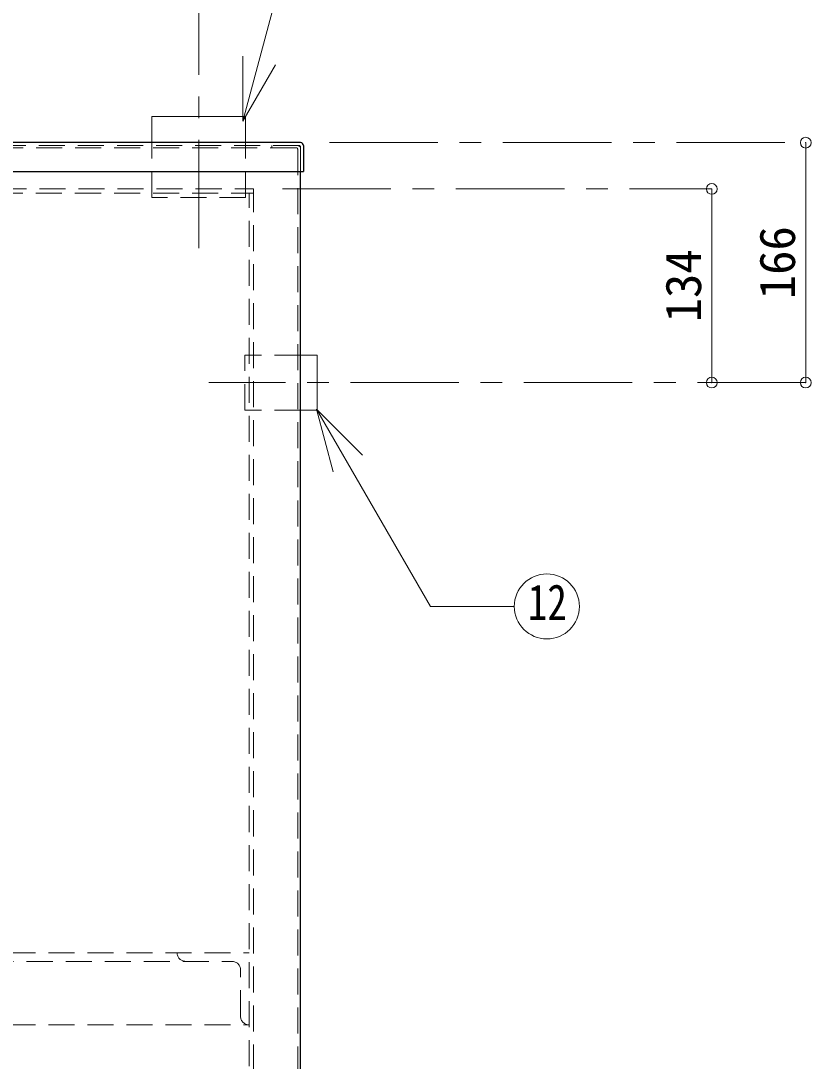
# Model space of a CAD drawing. Units: millimetres at full size, sheet at 1:15. Extents: x -3184 to 2891, y -2037 to 2178.
# Drawn here: x -1925 to -1378, y -788 to -68 of the extents above; entities that cross this region are included whole.
import ezdxf
from ezdxf.enums import TextEntityAlignment as Align

# ---------------------------------------------------------------- set-up
doc = ezdxf.new("R2010")
doc.units = ezdxf.units.MM
doc.header["$LTSCALE"] = 15
doc.header["$PDMODE"] = 32
doc.header["$PDSIZE"] = 7.5
doc.linetypes.add('CHAIN1', pattern=[8, 5, -1, 1, -1])
doc.linetypes.add('DASHED1', pattern=[1.8, 1.2, -0.6])
doc.layers.add('0-0', color=4, linetype='Continuous', lineweight=9)
doc.styles.add('ＭＳ ゴシック', font='')
doc.styles.get('ＭＳ ゴシック').set_extended_font_data('MS Gothic')

msp = doc.modelspace()

# ---------------------------------------------------------------- linework, layer by layer
at = {"layer": '0-0', "linetype": 'CHAIN1'}
for p, q in [((-1801.7, -225.13), (-1801.7, 232.37)), ((-1711.2, -152.13), (-1381.7, -152.13)), ((-1743.7, -184.13), (-1446.7, -184.13)), ((-1381.7, -318.13), (-1794.7, -318.13))]:
    msp.add_line(p, q, dxfattribs=at)
at = {"layer": '0-0', "color": 7, "lineweight": 18}
for p, q in [((-1771.08, -137.18), (-1715.5, 70.25)), ((-1771.08, -137.18), (-1771.08, -92.18)), ((-1771.08, -137.18), (-1748.58, -98.21)), ((-1719.7, -299.13), (-1731.2, -299.13)), ((-1719.7, -337.13), (-1719.7, -299.13)), ((-1719.7, -337.13), (-1731.2, -337.13)), ((-1720.24, -336.47), (-1708.59, -379.94)), ((-1720.24, -336.47), (-1688.42, -368.29)), ((-1720.24, -336.47), (-1641.4, -473.02)), ((-1583.32, -473.02), (-1641.4, -473.02))]:
    msp.add_line(p, q, dxfattribs=at)
at = {"layer": '0-0'}
for p, q in [((-1834.2, -154.13), (-1834.2, -134.13)), ((-1769.2, -134.13), (-1834.2, -134.13)), ((-1769.2, -154.13), (-1769.2, -134.13)), ((-1381.7, -318.13), (-1381.7, -152.13)), ((-1446.7, -318.13), (-1446.7, -184.13))]:
    msp.add_line(p, q, dxfattribs=at)
at = {"layer": '0-0', "color": 7, "linetype": 'DASHED1', "lineweight": 18}
for p, q in [((-1734.2, -155.63), (-2192.58, -155.63)), ((-1732.2, -154.13), (-2192.03, -154.13)), ((-1751.2, -154.13), (-1751.2, -155.63)), ((-1733.2, -156.63), (-1733.2, -1306.63)), ((-1731.2, -155.13), (-1731.2, -172.13)), ((-2211.27, -187.13), (-1763.7, -187.13)), ((-2208.78, -184.13), (-1763.7, -184.13)), ((-1766.7, -1277.13), (-1766.7, -187.13)), ((-1763.7, -1280.13), (-1763.7, -184.13))]:
    msp.add_line(p, q, dxfattribs=at)
at = {"layer": '0-0', "color": 5, "lineweight": 25}
for p, q in [((-1731.2, -152.13), (-2191.3, -152.13)), ((-1729.2, -154.13), (-1729.2, -172.13)), ((-2200.65, -172.13), (-1729.2, -172.13)), ((-1731.2, -1307.63), (-1731.2, -172.13))]:
    msp.add_line(p, q, dxfattribs=at)
at = {"layer": '0-0', "linetype": 'DASHED1'}
for p, q in [((-1834.2, -190.13), (-1834.2, -154.13)), ((-1769.2, -190.13), (-1769.2, -154.13)), ((-1769.2, -190.13), (-1834.2, -190.13)), ((-1769.7, -337.13), (-1769.7, -299.13)), ((-1731.2, -299.13), (-1769.7, -299.13)), ((-1731.2, -337.13), (-1769.7, -337.13)), ((-2526.7, -712.63), (-1766.7, -712.63)), ((-2514.7, -718.63), (-1778.7, -718.63)), ((-1772.7, -756.63), (-1772.7, -724.63)), ((-2526.7, -762.63), (-1766.7, -762.63))]:
    msp.add_line(p, q, dxfattribs=at)
at = {"layer": '0-0', "color": 7, "lineweight": 18}
msp.add_circle((-1560.82, -473.02), 22.5, dxfattribs=at)
at = {"layer": '0-0', "color": 7, "linetype": 'DASHED1', "lineweight": 18}
for centre, radius in [((-1734.2, -156.63), 1), ((-1733.2, -156.13), 2), ((-1732.2, -155.13), 1)]:
    msp.add_arc(centre, radius, 0, 90, dxfattribs=at)
at = {"layer": '0-0', "color": 5, "lineweight": 25}
msp.add_arc((-1731.2, -154.13), 2, 0, 90, dxfattribs=at)
at = {"layer": '0-0', "linetype": 'DASHED1'}
for centre, start, end in [((-1810.7, -712.63), 180, 270), ((-1778.7, -724.63), 0, 90), ((-1766.7, -756.63), 180, 270)]:
    msp.add_arc(centre, 6, start, end, dxfattribs=at)
at = {"layer": '0-0', "color": 1}
for p in [(-1381.7, -152.13), (-1446.7, -184.13), (-1446.7, -318.13), (-1381.7, -318.13)]:
    msp.add_point(p, dxfattribs=at)

# ---------------------------------------------------------------- texts
at = {"layer": '0-0', "color": 7, "style": 'ＭＳ ゴシック'}
for s, p in [('166', (-1381.7, -260.44)), ('134', (-1446.7, -276.44))]:
    msp.add_text(s, height=24.74, rotation=90, dxfattribs=at).set_placement(p, align=Align.BOTTOM_LEFT)
at = {"layer": '0-0', "color": 7, "style": 'ＭＳ ゴシック', "width": 0.8}
msp.add_text('12', height=24.74, dxfattribs=at).set_placement((-1573.95, -489.89), align=Align.BOTTOM_LEFT)

doc.saveas('drawing.dxf')
